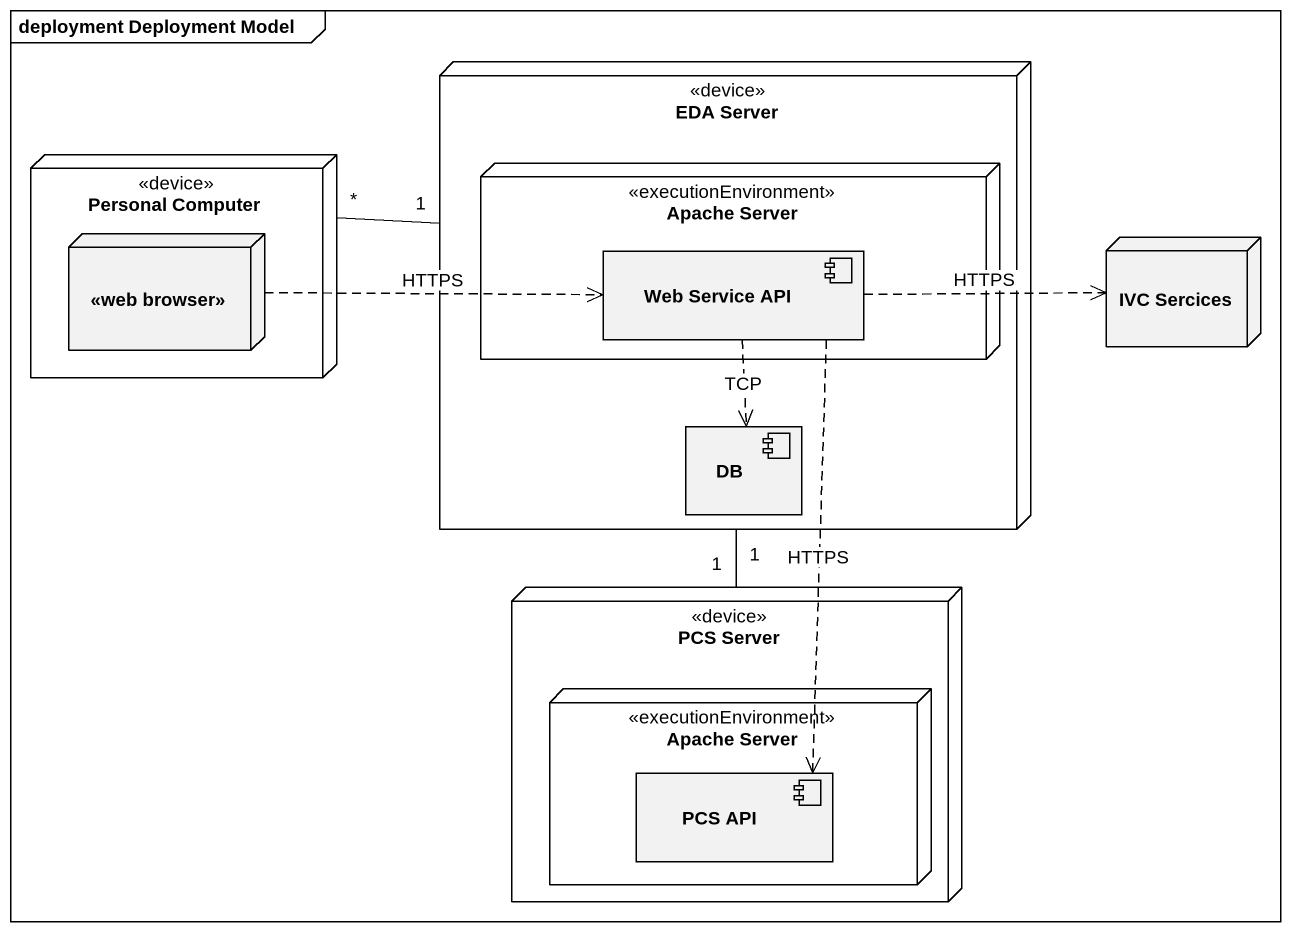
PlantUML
@startuml
mainframe deployment Deployment Model
node "EDA Server" as EDA_Server <<device>> {
  node "Apache Server" as Apache_Server <<executionEnvironment>> {
    component "Web Service API" as Web_Service_API
  }
  component DB
}
node "Personal Computer" as Personal_Computer <<device>> {
  node "<<web browser>>" as web_browser
}
node "IVC Sercices" as IVC_Sercices
node "PCS Server" as PCS_Server <<device>> {
  node "Apache Server" as Apache_Server_2 <<executionEnvironment>> {
    component "PCS API" as PCS_API
  }
}
EDA_Server "1" -left- "*" Personal_Computer
EDA_Server "1" -- "1" PCS_Server
web_browser .right.> Web_Service_API : HTTPS
Web_Service_API .right.> IVC_Sercices : HTTPS
Web_Service_API ..> DB : TCP
Web_Service_API ..> PCS_API : HTTPS
@enduml
